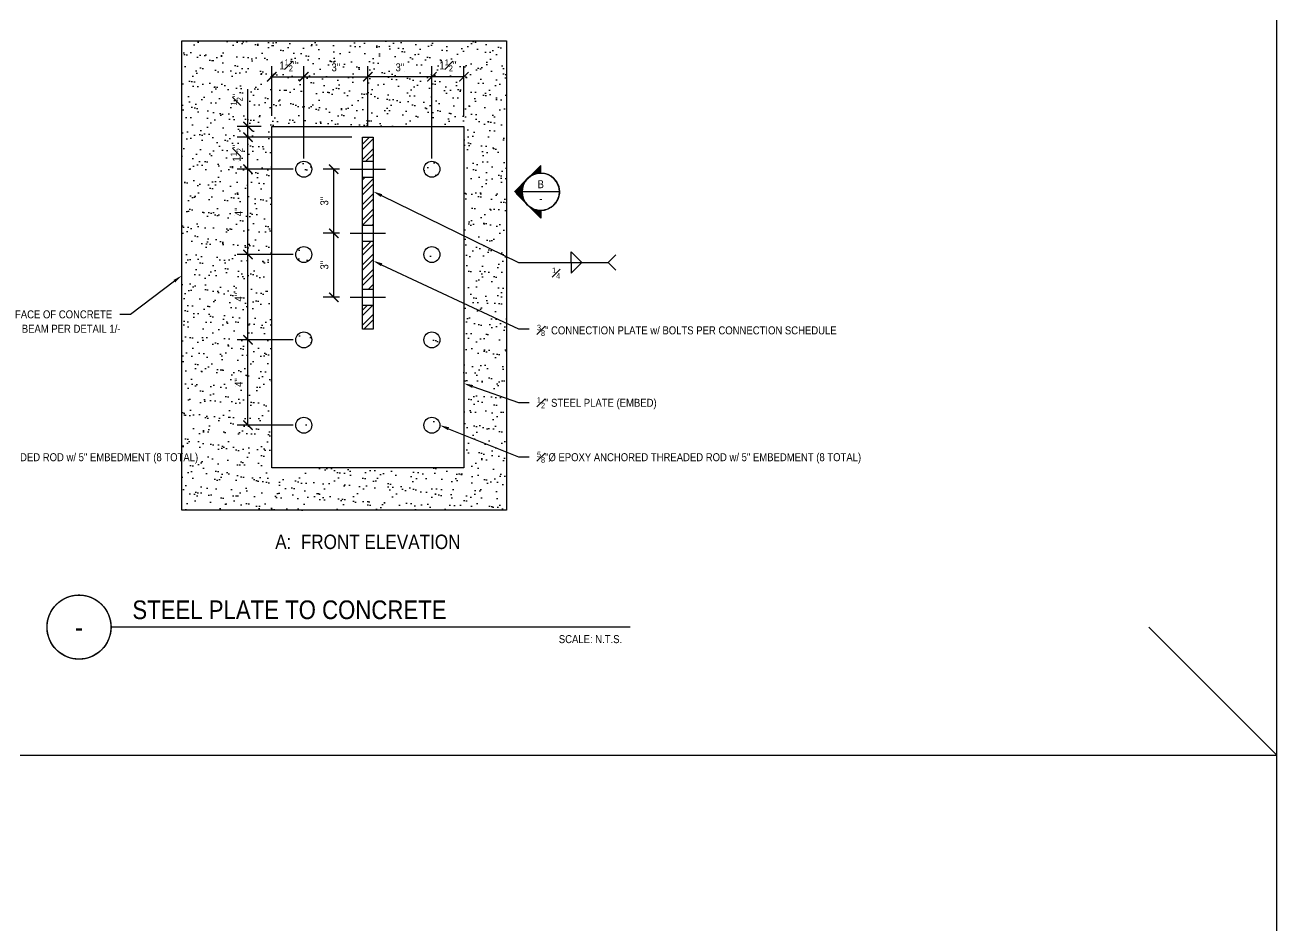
# Model space of a CAD drawing. Header units: inches. Extents: x -16404 to 14624, y -1591 to 16152.
# Drawn here: x -8321.4 to -8262.7, y 8220 to 8262.2 of the extents above; entities that cross this region are included whole.
import ezdxf
from ezdxf import colors
from ezdxf.entities.mleader import LeaderData, LeaderLine
from ezdxf.enums import TextEntityAlignment as Align
from ezdxf.math import Vec2, Vec3

# ---------------------------------------------------------------- set-up
doc = ezdxf.new("R2010")
doc.units = ezdxf.units.IN
doc.header["$LTSCALE"] = 24
doc.header["$MEASUREMENT"] = 0
for name, pattern in [('CENTER2', [1.125, 0.75, -0.125, 0.125, -0.125]), ('DASHED2', [0.375, 0.25, -0.125]), ('HIDDEN4', [0.09375, 0.0625, -0.03125])]:
    doc.linetypes.add(name, pattern=pattern)
doc.layers.get('0').update_dxf_attribs({"linetype": 'CONTINUOUS'})
doc.layers.get('DefPoints').update_dxf_attribs({"color": 251, "linetype": 'CONTINUOUS'})
for name, color, linetype in [('S-ANNO-DIMS', 2, 'CONTINUOUS'), ('S-ANNO-NOTE', 4, 'CONTINUOUS'), ('S-CONC', 4, 'CONTINUOUS'), ('S-DETL-SYMB', 4, 'CONTINUOUS'), ('S-GRID', 1, 'CENTER2'), ('S-STEEL', 4, 'CONTINUOUS')]:
    doc.layers.add(name, color=color, linetype=linetype)
doc.layers.add('S-ANNO-GRID-NONPLOT', color=251, linetype='CONTINUOUS', plot=False)
doc.layers.add('S-ANNO-NONPLOT', color=253, linetype='CONTINUOUS', plot=False)
doc.layers.add('S-HATCH1', color=1, linetype='CONTINUOUS', transparency=0.5)
doc.layers.add('S-HATCH2', color=2, linetype='CONTINUOUS', transparency=0.5)
doc.styles.add('Arial', font='arial.ttf', dxfattribs={"width": 0.85})
doc.dimstyles.new('DIM-4', dxfattribs={"dimscale": 4, "dimtxt": 0.09375, "dimasz": 0.109375, "dimexe": 0.125, "dimexo": 0.125, "dimgap": 0.0625, "dimtad": 1, "dimzin": 11, "dimdsep": 46, "dimlunit": 4, "dimtxsty": 'Arial', "dimblk": 'ARCHTICK', "dimcen": 0.125, "dimclrd": 2, "dimclre": 2, "dimclrt": 4, "dimadec": 0, "dimazin": 0, "dimtfac": 0.75, "dimtofl": 0, "dimtmove": 0, "dimatfit": 3, "dimfxl": 1, "dimfrac": 1, "dimtolj": 1, "dimtzin": 0, "dimarcsym": 0})

# ---------------------------------------------------------------- blocks, each defined once
blk = doc.blocks.new('_ARCHTICK')
at = {"color": 0, "linetype": 'ByBlock', "const_width": 0.15}
blk.add_lwpolyline([(-0.5, -0.5), (0.5, 0.5)], dxfattribs=at)
blk = doc.blocks.new('*D2060')
at = {"layer": 'DefPoints', "color": 0, "transparency": 16777216}
for p in [(-8308.299556570633, 8259.7908751901), (-8309.799556570633, 8257.461519298622), (-8308.299556570633, 8255.461519298622)]:
    blk.add_point(p, dxfattribs=at)
at = {"layer": 'S-ANNO-DIMS', "color": 2, "lineweight": -2, "transparency": 16777216}
for p, q in [((-8309.799556570633, 8257.961519298622), (-8309.799556570633, 8260.2908751901)), ((-8308.299556570633, 8255.961519298622), (-8308.299556570633, 8260.2908751901)), ((-8309.799556570633, 8259.7908751901), (-8308.299556570633, 8259.7908751901))]:
    blk.add_line(p, q, dxfattribs=at)
at = {"layer": 'S-ANNO-DIMS', "color": 2, "lineweight": -2, "transparency": 16777216, "xscale": 0.4375, "yscale": 0.4375, "zscale": 0.4375, "rotation": 180}
blk.add_blockref('_ARCHTICK', (-8309.799556570633, 8259.7908751901), dxfattribs=at)
at = {"layer": 'S-ANNO-DIMS', "color": 2, "lineweight": -2, "transparency": 16777216, "xscale": 0.4375, "yscale": 0.4375, "zscale": 0.4375}
blk.add_blockref('_ARCHTICK', (-8308.299556570633, 8259.7908751901), dxfattribs=at)
at = {"layer": 'S-ANNO-DIMS', "color": 4, "transparency": 16777216, "insert": (-8309.049556570633, 8260.323276281504), "char_height": 0.375, "attachment_point": 5, "style": 'Arial'}
blk.add_mtext('\\A1;1{\\H0.75x;\\S1#2;}"', dxfattribs=at)
blk = doc.blocks.new('*D1038')
at = {"layer": 'DefPoints', "color": 0, "transparency": 16777216}
for p in [(-8310.916472064586, 8256.961519298626), (-8305.549556570637, 8256.961519298626), (-8308.299556570637, 8255.461519298626)]:
    blk.add_point(p, dxfattribs=at)
at = {"layer": 'S-ANNO-DIMS', "color": 2, "lineweight": -2, "transparency": 16777216}
for p, q in [((-8310.916472064586, 8255.211519298626), (-8310.916472064586, 8257.211519298626)), ((-8306.049556570637, 8256.961519298626), (-8311.416472064586, 8256.961519298626)), ((-8308.799556570637, 8255.461519298626), (-8311.416472064586, 8255.461519298626))]:
    blk.add_line(p, q, dxfattribs=at)
at = {"layer": 'S-ANNO-DIMS', "color": 2, "lineweight": -2, "transparency": 16777216, "xscale": 0.375, "yscale": 0.375, "zscale": 0.375}
for p, rotation in [((-8310.916472064586, 8256.961519298626), 90), ((-8310.916472064586, 8255.461519298626), 270)]:
    blk.add_blockref('_ARCHTICK', p, dxfattribs=dict(at, rotation=rotation))
at = {"layer": 'S-ANNO-DIMS', "color": 4, "transparency": 16777216, "insert": (-8311.448873155987, 8256.211519298622), "char_height": 0.375, "attachment_point": 5, "rotation": 90, "style": 'Arial'}
blk.add_mtext('\\A1;1{\\H0.75x;\\S1#2;}"', dxfattribs=at)
blk = doc.blocks.new('*D2061')
at = {"layer": 'DefPoints', "color": 0, "transparency": 16777216}
for p in [(-8310.916472064695, 8255.461519298626), (-8308.299556570637, 8255.461519298626), (-8308.299556570637, 8251.461519298626)]:
    blk.add_point(p, dxfattribs=at)
at = {"layer": 'S-ANNO-DIMS', "color": 2, "lineweight": -2, "transparency": 16777216}
for p, q in [((-8308.799556570637, 8255.461519298626), (-8311.416472064695, 8255.461519298626)), ((-8310.916472064695, 8251.461519298626), (-8310.916472064695, 8255.461519298626)), ((-8308.799556570637, 8251.461519298626), (-8311.416472064695, 8251.461519298626))]:
    blk.add_line(p, q, dxfattribs=at)
at = {"layer": 'S-ANNO-DIMS', "color": 2, "lineweight": -2, "transparency": 16777216, "xscale": 0.4375, "yscale": 0.4375, "zscale": 0.4375}
for p, rotation in [((-8310.916472064695, 8255.461519298626), 90), ((-8310.916472064695, 8251.461519298626), 270)]:
    blk.add_blockref('_ARCHTICK', p, dxfattribs=dict(at, rotation=rotation))
at = {"layer": 'S-ANNO-DIMS', "color": 4, "transparency": 16777216, "insert": (-8311.353972064691, 8253.461519298626), "char_height": 0.375, "attachment_point": 5, "rotation": 90, "style": 'Arial'}
blk.add_mtext('\\A1;4"', dxfattribs=at)
blk = doc.blocks.new('*D2062')
at = {"layer": 'DefPoints', "color": 0, "transparency": 16777216}
for p in [(-8305.299556570633, 8259.7908751901), (-8305.299556570633, 8256.961519298622), (-8308.299556570633, 8255.461519298622)]:
    blk.add_point(p, dxfattribs=at)
at = {"layer": 'S-ANNO-DIMS', "color": 2, "lineweight": -2, "transparency": 16777216}
for p, q in [((-8308.299556570633, 8255.961519298622), (-8308.299556570633, 8260.2908751901)), ((-8305.299556570633, 8257.461519298622), (-8305.299556570633, 8260.2908751901)), ((-8308.299556570633, 8259.7908751901), (-8305.299556570633, 8259.7908751901))]:
    blk.add_line(p, q, dxfattribs=at)
at = {"layer": 'S-ANNO-DIMS', "color": 2, "lineweight": -2, "transparency": 16777216, "xscale": 0.4375, "yscale": 0.4375, "zscale": 0.4375, "rotation": 180}
blk.add_blockref('_ARCHTICK', (-8308.299556570633, 8259.7908751901), dxfattribs=at)
at = {"layer": 'S-ANNO-DIMS', "color": 2, "lineweight": -2, "transparency": 16777216, "xscale": 0.4375, "yscale": 0.4375, "zscale": 0.4375}
blk.add_blockref('_ARCHTICK', (-8305.299556570633, 8259.7908751901), dxfattribs=at)
at = {"layer": 'S-ANNO-DIMS', "color": 4, "transparency": 16777216, "insert": (-8306.799556570633, 8260.23246795954), "char_height": 0.375, "attachment_point": 5, "style": 'Arial'}
blk.add_mtext('\\A1;3"', dxfattribs=at)
blk = doc.blocks.new('*D2063')
at = {"layer": 'DefPoints', "color": 0, "transparency": 16777216}
for p in [(-8310.916472064586, 8257.461519298626), (-8309.799556570637, 8257.461519298626), (-8305.549556570637, 8256.961519298626)]:
    blk.add_point(p, dxfattribs=at)
at = {"layer": 'S-ANNO-DIMS', "color": 2, "lineweight": -2, "transparency": 16777216}
for p, q in [((-8310.916472064586, 8257.461519298626), (-8310.916472064586, 8259.217112369537)), ((-8310.299556570637, 8257.461519298626), (-8311.416472064586, 8257.461519298626)), ((-8310.916472064586, 8256.961519298626), (-8310.916472064586, 8257.461519298626)), ((-8306.049556570637, 8256.961519298626), (-8311.416472064586, 8256.961519298626))]:
    blk.add_line(p, q, dxfattribs=at)
at = {"layer": 'S-ANNO-DIMS', "color": 2, "lineweight": -2, "transparency": 16777216, "xscale": 0.4375, "yscale": 0.4375, "zscale": 0.4375}
for p, rotation in [((-8310.916472064586, 8257.461519298626), 90), ((-8310.916472064586, 8256.961519298626), 270)]:
    blk.add_blockref('_ARCHTICK', p, dxfattribs=dict(at, rotation=rotation))
at = {"layer": 'S-ANNO-DIMS', "color": 4, "transparency": 16777216, "insert": (-8311.448873155987, 8258.72044787005), "char_height": 0.375, "attachment_point": 5, "rotation": 90, "style": 'Arial'}
blk.add_mtext('\\A1;{\\H0.75x;\\S1#2;}"', dxfattribs=at)
blk = doc.blocks.new('*D2066')
at = {"layer": 'DefPoints', "color": 0, "transparency": 16777216}
for p in [(-8302.299556570633, 8259.7908751901), (-8300.799556570633, 8257.461519298622), (-8302.299556570633, 8255.461519298622)]:
    blk.add_point(p, dxfattribs=at)
at = {"layer": 'S-ANNO-DIMS', "color": 2, "lineweight": -2, "transparency": 16777216}
for p, q in [((-8302.299556570633, 8255.961519298622), (-8302.299556570633, 8260.2908751901)), ((-8300.799556570633, 8257.961519298622), (-8300.799556570633, 8260.2908751901)), ((-8300.799556570633, 8259.7908751901), (-8302.299556570633, 8259.7908751901))]:
    blk.add_line(p, q, dxfattribs=at)
at = {"layer": 'S-ANNO-DIMS', "color": 2, "lineweight": -2, "transparency": 16777216, "xscale": 0.4375, "yscale": 0.4375, "zscale": 0.4375, "rotation": 180}
blk.add_blockref('_ARCHTICK', (-8302.299556570633, 8259.7908751901), dxfattribs=at)
at = {"layer": 'S-ANNO-DIMS', "color": 2, "lineweight": -2, "transparency": 16777216, "xscale": 0.4375, "yscale": 0.4375, "zscale": 0.4375}
blk.add_blockref('_ARCHTICK', (-8300.799556570633, 8259.7908751901), dxfattribs=at)
at = {"layer": 'S-ANNO-DIMS', "color": 4, "transparency": 16777216, "insert": (-8301.549556570633, 8260.323276281504), "char_height": 0.375, "attachment_point": 5, "style": 'Arial'}
blk.add_mtext('\\A1;1{\\H0.75x;\\S1#2;}"', dxfattribs=at)
blk = doc.blocks.new('*D2067')
at = {"layer": 'DefPoints', "color": 0, "transparency": 16777216}
for p in [(-8305.299556570633, 8259.7908751901), (-8305.299556570633, 8256.961519298622), (-8302.299556570633, 8255.461519298622)]:
    blk.add_point(p, dxfattribs=at)
at = {"layer": 'S-ANNO-DIMS', "color": 2, "lineweight": -2, "transparency": 16777216}
for p, q in [((-8305.299556570633, 8257.461519298622), (-8305.299556570633, 8260.2908751901)), ((-8302.299556570633, 8255.961519298622), (-8302.299556570633, 8260.2908751901)), ((-8302.299556570633, 8259.7908751901), (-8305.299556570633, 8259.7908751901))]:
    blk.add_line(p, q, dxfattribs=at)
at = {"layer": 'S-ANNO-DIMS', "color": 2, "lineweight": -2, "transparency": 16777216, "xscale": 0.4375, "yscale": 0.4375, "zscale": 0.4375, "rotation": 180}
blk.add_blockref('_ARCHTICK', (-8305.299556570633, 8259.7908751901), dxfattribs=at)
at = {"layer": 'S-ANNO-DIMS', "color": 2, "lineweight": -2, "transparency": 16777216, "xscale": 0.4375, "yscale": 0.4375, "zscale": 0.4375}
blk.add_blockref('_ARCHTICK', (-8302.299556570633, 8259.7908751901), dxfattribs=at)
at = {"layer": 'S-ANNO-DIMS', "color": 4, "transparency": 16777216, "insert": (-8303.799556570633, 8260.23246795954), "char_height": 0.375, "attachment_point": 5, "style": 'Arial'}
blk.add_mtext('\\A1;3"', dxfattribs=at)
blk = doc.blocks.new('*D2070')
at = {"layer": 'DefPoints', "color": 0, "transparency": 16777216}
for p in [(-8306.89417951509, 8255.461519298626), (-8306.123143648358, 8255.461519298626), (-8306.123143648358, 8252.461519298626)]:
    blk.add_point(p, dxfattribs=at)
at = {"layer": 'S-ANNO-DIMS', "color": 2, "lineweight": -2, "transparency": 16777216}
for p, q in [((-8306.623143648358, 8255.461519298626), (-8307.39417951509, 8255.461519298626)), ((-8306.89417951509, 8252.461519298626), (-8306.89417951509, 8255.461519298626)), ((-8306.623143648358, 8252.461519298626), (-8307.39417951509, 8252.461519298626))]:
    blk.add_line(p, q, dxfattribs=at)
at = {"layer": 'S-ANNO-DIMS', "color": 2, "lineweight": -2, "transparency": 16777216, "xscale": 0.4375, "yscale": 0.4375, "zscale": 0.4375}
for p, rotation in [((-8306.89417951509, 8255.461519298626), 90), ((-8306.89417951509, 8252.461519298626), 270)]:
    blk.add_blockref('_ARCHTICK', p, dxfattribs=dict(at, rotation=rotation))
at = {"layer": 'S-ANNO-DIMS', "color": 4, "transparency": 16777216, "insert": (-8307.335772284527, 8253.961519298622), "char_height": 0.375, "attachment_point": 5, "rotation": 90, "style": 'Arial'}
blk.add_mtext('\\A1;3"', dxfattribs=at)
blk = doc.blocks.new('*D2071')
at = {"layer": 'DefPoints', "color": 0, "transparency": 16777216}
for p in [(-8306.89417951509, 8252.461519298626), (-8306.123143648358, 8252.461519298626), (-8306.123143648358, 8249.461519298626)]:
    blk.add_point(p, dxfattribs=at)
at = {"layer": 'S-ANNO-DIMS', "color": 2, "lineweight": -2, "transparency": 16777216}
for p, q in [((-8306.623143648358, 8252.461519298626), (-8307.39417951509, 8252.461519298626)), ((-8306.89417951509, 8249.461519298626), (-8306.89417951509, 8252.461519298626)), ((-8306.623143648358, 8249.461519298626), (-8307.39417951509, 8249.461519298626))]:
    blk.add_line(p, q, dxfattribs=at)
at = {"layer": 'S-ANNO-DIMS', "color": 2, "lineweight": -2, "transparency": 16777216, "xscale": 0.4375, "yscale": 0.4375, "zscale": 0.4375}
for p, rotation in [((-8306.89417951509, 8252.461519298626), 90), ((-8306.89417951509, 8249.461519298626), 270)]:
    blk.add_blockref('_ARCHTICK', p, dxfattribs=dict(at, rotation=rotation))
at = {"layer": 'S-ANNO-DIMS', "color": 4, "transparency": 16777216, "insert": (-8307.335772284527, 8250.961519298622), "char_height": 0.375, "attachment_point": 5, "rotation": 90, "style": 'Arial'}
blk.add_mtext('\\A1;3"', dxfattribs=at)
blk = doc.blocks.new('*D2072')
at = {"layer": 'DefPoints', "color": 0, "transparency": 16777216}
for p in [(-8310.916472064695, 8251.461519298626), (-8308.299556570637, 8251.461519298626), (-8308.299556570637, 8247.461519298626)]:
    blk.add_point(p, dxfattribs=at)
at = {"layer": 'S-ANNO-DIMS', "color": 2, "lineweight": -2, "transparency": 16777216}
for p, q in [((-8308.799556570637, 8251.461519298626), (-8311.416472064695, 8251.461519298626)), ((-8310.916472064695, 8247.461519298626), (-8310.916472064695, 8251.461519298626)), ((-8308.799556570637, 8247.461519298626), (-8311.416472064695, 8247.461519298626))]:
    blk.add_line(p, q, dxfattribs=at)
at = {"layer": 'S-ANNO-DIMS', "color": 2, "lineweight": -2, "transparency": 16777216, "xscale": 0.4375, "yscale": 0.4375, "zscale": 0.4375}
for p, rotation in [((-8310.916472064695, 8251.461519298626), 90), ((-8310.916472064695, 8247.461519298626), 270)]:
    blk.add_blockref('_ARCHTICK', p, dxfattribs=dict(at, rotation=rotation))
at = {"layer": 'S-ANNO-DIMS', "color": 4, "transparency": 16777216, "insert": (-8311.353972064691, 8249.461519298626), "char_height": 0.375, "attachment_point": 5, "rotation": 90, "style": 'Arial'}
blk.add_mtext('\\A1;4"', dxfattribs=at)
blk = doc.blocks.new('*D2073')
at = {"layer": 'DefPoints', "color": 0, "transparency": 16777216}
for p in [(-8310.916472064695, 8247.461519298626), (-8308.299556570637, 8247.461519298626), (-8308.299556570637, 8243.461519298626)]:
    blk.add_point(p, dxfattribs=at)
at = {"layer": 'S-ANNO-DIMS', "color": 2, "lineweight": -2, "transparency": 16777216}
for p, q in [((-8308.799556570637, 8247.461519298626), (-8311.416472064695, 8247.461519298626)), ((-8310.916472064695, 8243.461519298626), (-8310.916472064695, 8247.461519298626)), ((-8308.799556570637, 8243.461519298626), (-8311.416472064695, 8243.461519298626))]:
    blk.add_line(p, q, dxfattribs=at)
at = {"layer": 'S-ANNO-DIMS', "color": 2, "lineweight": -2, "transparency": 16777216, "xscale": 0.4375, "yscale": 0.4375, "zscale": 0.4375}
for p, rotation in [((-8310.916472064695, 8247.461519298626), 90), ((-8310.916472064695, 8243.461519298626), 270)]:
    blk.add_blockref('_ARCHTICK', p, dxfattribs=dict(at, rotation=rotation))
at = {"layer": 'S-ANNO-DIMS', "color": 4, "transparency": 16777216, "insert": (-8311.353972064691, 8245.461519298626), "char_height": 0.375, "attachment_point": 5, "rotation": 90, "style": 'Arial'}
blk.add_mtext('\\A1;4"', dxfattribs=at)
blk = doc.blocks.new('BUB4')
h = blk.add_hatch(color=256)
h.dxf.hatch_style = 1
edge = h.paths.add_edge_path()
edge.add_arc((0, 1.4210854715202e-13), 0.2187499999998666, 47.27417975091043, 90.00000000000428)
edge.add_line((0, 0.21875), (0, 0.3091155589472692))
edge.add_line((0, 0.3091155589472692), (0.1484198601051503, 0.1606956988421189))
h = blk.add_hatch(color=256)
h.dxf.hatch_style = 1
edge = h.paths.add_edge_path()
edge.add_line((0.2892142974601484, -0.01990126148729132), (0.3092299065190976, 0.0001143475717147631))
edge.add_line((0.3092299065191355, 0.0001143475717242382), (0.1546796083846023, 0.1546796083845739))
edge.add_arc((-3.410605131648481e-13, -7.105427357601002e-14), 0.2187500000003317, -5.219826905874299, 44.99999999994378, ccw=False)
edge.add_line((0.2178428385125244, -0.01990126148729132), (0.2892142974601484, -0.01990126148729132))
h = blk.add_hatch(color=256)
h.dxf.hatch_style = 1
edge = h.paths.add_edge_path()
edge.add_arc((0, -1.27897692436818e-13), 0.2187499999998666, 269.99999999999574, 312.72582024908957, ccw=False)
edge.add_line((0, -0.21875), (0, -0.3091155589472692))
edge.add_line((0, -0.3091155589472692), (0.1484198601051503, -0.1606956988421189))
blk.add_line((-0.21875, 0), (0.21875, 0))
at = {"color": 0}
blk.add_line((0.1756914941644254, -0.1315425304262874), (0.1756914941644254, -0.1315425304262874), dxfattribs=at)
for points in [[(0.1484198601051503, 0.1606956988421189, 0.1886167559036735), (0, 0.21875), (0, 0.3091155589472692)], [(0.1484198601051503, -0.1606956988421189, -0.1886167559036735), (0, -0.21875), (0, -0.3091155589472692)]]:
    blk.add_lwpolyline(points, format="xyb", close=True)
for points in [[(0.2178428385126381, -0.01990126148729132, 0.2229586668697783), (0.1545277670024916, 0.1548313008574951), (0.3092373134036279, 0.0001217544563445472)], [(0.1726537848120415, -0.1364617741352987), (0.1606956988421189, -0.1484198601051503, 0.01802162098181428), (0.1709670924471993, -0.1364617741352987)]]:
    blk.add_lwpolyline(points, format="xyb")
for start, end in [(354.7801730941018, 179.292390468202), (180.2580895105578, 185.2198269058981), (218.5960160123693, 321.4039839876307)]:
    blk.add_arc((0, 0), 0.21875, start, end)
at = {"style": 'Arial', "width": 0.85}
for tag, p in [('NO.', (3.432048742979532e-05, 0.04209027904516915)), ('SHEET', (3.432048742979532e-05, -0.126209720955103))]:
    blk.add_attdef(tag, text='', height=0.09375, dxfattribs=at).set_placement(p, align=Align.CENTER)
blk = doc.blocks.new('BUB4C')
h = blk.add_hatch(color=256)
h.dxf.hatch_style = 1
h.paths.add_polyline_path([(0.2892142974599837, -0.01990126148728549), (0.2178428385125724, -0.01990126148728549, -0.1651275320274111), (0.1606956988425526, -0.1484198601047166)])
blk.add_lwpolyline([(0.2892142974599837, -0.01990126148728549), (0.1606956988425526, -0.1484198601047166, 0.402920362520587)], format="xyb")
blk.add_circle((0, 0), 0.21875)
for start, end in [(185.2198269059004, 218.5960160123685), (321.4039839876278, 354.7801730940996)]:
    blk.add_arc((0, 0), 0.21875, start, end)
blk = doc.blocks.new('*U288')
at = {"const_width": 0.0625}
for points in [[(-1.5, 5.65190197465126e-16, -1), (1.5, 4.930380657631324e-32, 3.732050807568883)], [(-1.5, 1.695978820232858e-16, 1), (1.5, 0, -3.732050807568883)]]:
    blk.add_lwpolyline(points, format="xyb", dxfattribs=at)
blk.add_lwpolyline([(1.5, 0), (25.82958021312469, 0)], dxfattribs=at)
blk.add_circle((0, 0), 1.5)
at = {"style": 'Arial', "width": 0.85}
for tag, p in [('DWG_TITLE_1', (2.5, 2.0625)), ('DWG_TITLE_2', (2.5, 0.8125))]:
    blk.add_attdef(tag, text='', height=0.875, dxfattribs=at).set_placement(p, align=Align.MIDDLE_LEFT)
blk.add_attdef('#', text='', height=1, dxfattribs=at).set_placement((0, 0), align=Align.MIDDLE_CENTER)
blk.add_attdef('SCALE', text='', height=0.375, dxfattribs=at).set_placement((25.45458021312469, -0.375), align=Align.TOP_RIGHT)
blk = doc.blocks.new('Se_24x36_DETAILS_GRID')
for p, q in [((31.06969962508379, 7.66666666666672), (31.06969962508379, 15.33333333333339)), ((23.30227471881284, 7.666666666666725), (31.06969962508379, 7.666666666666721)), ((31.06969962508379, 4.707345624410664e-14), (31.06969962508379, 7.66666666666672))]:
    blk.add_line(p, q)
at = {"linetype": 'DASHED2', "ltscale": 0.5}
blk.add_line((31.06969962508379, 7.66666666666672), (30.56969962506174, 8.166666666688881), dxfattribs=at)

msp = doc.modelspace()

# ---------------------------------------------------------------- hatches: boundary and pattern name
at = {"layer": 'S-HATCH1'}
h = msp.add_hatch(dxfattribs=at)
h.set_pattern_fill('STEEL', color=256, scale=4, style=0)
h.set_pattern_definition([(45, (-11190.38387111345, 5802.880735698895), (-0.3535533905932737, 0.3535533905932738), []), (45, (-11190.38387111345, 5803.130735698895), (-0.3535533905932737, 0.3535533905932738), [])])
h.paths.add_polyline_path([(-8305.049556570633, 8256.961519298622), (-8305.549556570633, 8256.961519298622), (-8305.549556570633, 8255.836519298622), (-8305.049556570633, 8255.836519298622)])
h.paths.add_polyline_path([(-8305.049556570633, 8255.086519298622), (-8305.549556570633, 8255.086519298622), (-8305.549556570633, 8252.836519298622), (-8305.049556570633, 8252.836519298622)])
h.paths.add_polyline_path([(-8305.049556570633, 8252.086519298622), (-8305.549556570633, 8252.086519298622), (-8305.549556570633, 8249.836519298622), (-8305.049556570633, 8249.836519298622)])
h.paths.add_polyline_path([(-8305.049556570633, 8249.086519298622), (-8305.549556570633, 8249.086519298622), (-8305.549556570633, 8247.961519298622), (-8305.049556570633, 8247.961519298622)])
at = {"layer": 'S-HATCH2'}
h = msp.add_hatch(dxfattribs=at)
h.set_pattern_fill('AR-SAND', color=256, scale=0.4375, angle=30, style=0)
h.set_pattern_definition([(67.5, (-11134.91943612504, 6641.286297376662), (-0.4453600081433958, 0.7162669734177435), [0, -0.665, 0, -0.74375, 0, -0.7109375]), (37.49999999999999, (-11134.91943612504, 6641.286297376662), (0.05319936701314687, 1.456410610511987), [0, -0.35875, 0, -0.599375, 0, -0.2296875]), (357.5000000000001, (-11135.38546604546, 6641.017234876663), (1.178667190967385, 0.6833626690625592), [0, -0.21875, 0, -0.7875, 0, -1.028125]), (347.5, (-11135.38546604546, 6641.017234876663), (0.9469880980370735, 0.9901292790375285), [0, -0.109375, 0, -0.51625, 0, -0.5906250000000001])])
h.paths.add_polyline_path([(-8314.017464021152, 8261.476427278636), (-8314.017464021152, 8239.476427278636), (-8298.799556570633, 8239.476427278636), (-8298.799556570633, 8261.476427278636)])
h.paths.add_polyline_path([(-8300.799556570633, 8257.461519298622), (-8300.799556570633, 8241.461519298622), (-8309.799556570633, 8241.461519298622), (-8309.799556570633, 8257.461519298622)], flags=16)
h.paths.add_polyline_path([(-8307.924556570633, 8255.461519298622, -1), (-8308.674556570633, 8255.461519298622, -1)], flags=0)
h.paths.add_polyline_path([(-8301.924556570633, 8255.461519298622, -1), (-8302.674556570633, 8255.461519298622, -1)], flags=0)
h.paths.add_polyline_path([(-8307.924556570633, 8251.461519298622, -1), (-8308.674556570633, 8251.461519298622, -1)], flags=0)
h.paths.add_polyline_path([(-8301.924556570633, 8251.461519298622, -1), (-8302.674556570633, 8251.461519298622, -1)], flags=0)
h.paths.add_polyline_path([(-8307.924556570633, 8247.461519298622, -1), (-8308.674556570633, 8247.461519298622, -1)], flags=0)
h.paths.add_polyline_path([(-8301.924556570633, 8247.461519298622, -1), (-8302.674556570633, 8247.461519298622, -1)], flags=0)
h.paths.add_polyline_path([(-8307.924556570633, 8243.461519298622, -1), (-8308.674556570633, 8243.461519298622, -1)], flags=0)
h.paths.add_polyline_path([(-8301.924556570633, 8243.461519298622, -1), (-8302.674556570633, 8243.461519298622, -1)], flags=0)

# ---------------------------------------------------------------- linework, layer by layer
at = {"layer": 'S-ANNO-NONPLOT'}
msp.add_lwpolyline([(-8298.799556570633, 8239.476427278636), (-8314.017464021152, 8239.476427278636), (-8314.017464021152, 8261.476427278636), (-8298.799556570633, 8261.476427278636)], close=True, dxfattribs=at)
at = {"layer": 'S-ANNO-NOTE'}
for points in [[(-8295.773151562451, 8251.08907384462), (-8295.773151562451, 8251.58907384462), (-8295.273151562451, 8251.08907384462)], [(-8293.682213692493, 8250.735520454024), (-8294.035767083082, 8251.08907384462), (-8293.682213692493, 8251.442627235212)], [(-8295.773151562451, 8251.08907384462), (-8295.773151562451, 8250.58907384462), (-8295.273151562451, 8251.08907384462)]]:
    msp.add_lwpolyline(points, dxfattribs=at)
at = {"layer": 'S-CONC'}
msp.add_lwpolyline([(-8314.017464021152, 8239.476427278636), (-8314.017464021152, 8261.476427278636), (-8298.799556570633, 8261.476427278636)], dxfattribs=at)
at = {"layer": 'S-GRID'}
for p, q in [((-8306.123143648354, 8255.461519298622), (-8304.475969492913, 8255.461519298622)), ((-8306.123143648354, 8252.461519298622), (-8304.475969492913, 8252.461519298622)), ((-8306.123143648354, 8249.461519298622), (-8304.475969492913, 8249.461519298622))]:
    msp.add_line(p, q, dxfattribs=at)
at = {"layer": 'S-STEEL', "color": 2, "linetype": 'HIDDEN4'}
for p, q in [((-8305.549556570633, 8255.836519298622), (-8305.049556570633, 8255.836519298622)), ((-8305.549556570633, 8255.086519298622), (-8305.049556570633, 8255.086519298622)), ((-8305.549556570633, 8252.836519298622), (-8305.049556570633, 8252.836519298622)), ((-8305.549556570633, 8252.086519298622), (-8305.049556570633, 8252.086519298622)), ((-8305.549556570633, 8249.836519298622), (-8305.049556570633, 8249.836519298622)), ((-8305.549556570633, 8249.086519298622), (-8305.049556570633, 8249.086519298622))]:
    msp.add_line(p, q, dxfattribs=at)
at = {"layer": 'S-STEEL'}
for points in [[(-8300.799556570633, 8241.461519298622), (-8309.799556570633, 8241.461519298622), (-8309.799556570633, 8257.461519298622), (-8300.799556570633, 8257.461519298622)], [(-8305.549556570633, 8256.961519298622), (-8305.049556570633, 8256.961519298622), (-8305.049556570633, 8247.961519298622), (-8305.549556570633, 8247.961519298622)]]:
    msp.add_lwpolyline(points, close=True, dxfattribs=at)
for centre in [(-8308.299556570633, 8255.461519298622), (-8302.299556570633, 8255.461519298622), (-8308.299556570633, 8251.461519298622), (-8302.299556570633, 8251.461519298622), (-8308.299556570633, 8247.461519298622), (-8302.299556570633, 8247.461519298622), (-8308.299556570633, 8243.461519298622), (-8302.299556570633, 8243.461519298622)]:
    msp.add_circle(centre, 0.375, dxfattribs=at)

# ---------------------------------------------------------------- block references
at = {"layer": 'S-ANNO-GRID-NONPLOT', "xscale": 12, "yscale": 12, "zscale": 12}
msp.add_blockref('Se_24x36_DETAILS_GRID', (-8635.531402634188, 8135.999999999996), dxfattribs=at)
at = {"layer": 'S-ANNO-NOTE'}
msp.add_blockref('*U288', (-8318.834406383085, 8234.000000000264), dxfattribs=at).add_auto_attribs({'#': '-', 'DWG_TITLE_2': 'STEEL PLATE TO CONCRETE', 'SCALE': 'SCALE: N.T.S.'})
at = {"layer": 'S-DETL-SYMB'}
ref = msp.add_blockref('BUB4', (-8297.196333383628, 8254.40246484243), dxfattribs=dict(at, xscale=-4, yscale=4, zscale=4))
ref.add_attrib('NO.', 'B', dxfattribs={"layer": '0', "height": 0.375, "style": 'Arial', "width": 0.85}).set_placement((-8297.196470665578, 8254.570825958612), align=Align.CENTER)
ref.add_attrib('SHEET', '-', dxfattribs={"layer": '0', "height": 0.375, "style": 'Arial', "width": 0.85}).set_placement((-8297.196470665578, 8253.89762595861), align=Align.CENTER)
at = {"layer": 'S-DETL-SYMB', "xscale": -4, "yscale": 4, "zscale": 4}
msp.add_blockref('BUB4C', (-8297.196333383628, 8254.40246484243), dxfattribs=at)

# ---------------------------------------------------------------- texts
at = {"layer": 'S-ANNO-NOTE', "insert": (-8296.666735806637, 8250.852574919189), "char_height": 0.375, "width": 0.696776228132876, "attachment_point": 1, "style": 'Arial'}
msp.add_mtext('\\A1;{\\H0.7x;\\S1#4;}', dxfattribs=at)
at = {"layer": 'S-ANNO-NOTE', "color": 6, "insert": (-8305.299556570633, 8237.65044192401), "char_height": 0.6749999999999999, "width": 10.36002175505969, "attachment_point": 8, "style": 'Arial'}
msp.add_mtext('A:  FRONT ELEVATION', dxfattribs=at)

# ---------------------------------------------------------------- dimensions: what is measured, and where the dimension line sits
at = {"layer": 'S-ANNO-DIMS'}
for base, p1, p2, picture, middle in [((-8308.299556570633, 8259.7908751901), (-8309.799556570633, 8257.461519298622), (-8308.299556570633, 8255.461519298622), '*D2060', (-8309.049556570633, 8260.323276281504)), ((-8305.299556570633, 8259.7908751901), (-8308.299556570633, 8255.461519298622), (-8305.299556570633, 8256.961519298622), '*D2062', (-8306.799556570633, 8260.23246795954))]:
    dim = msp.add_linear_dim(base=base, p1=p1, p2=p2, dimstyle='DIM-4', dxfattribs=at)
    dim.commit()
    dim.dimension.update_dxf_attribs({"geometry": picture, "text_midpoint": middle})
for base, p1, p2, angle, picture, middle in [((-8302.299556570633, 8259.7908751901), (-8300.799556570633, 8257.461519298622), (-8302.299556570633, 8255.461519298622), 180, '*D2066', (-8301.549556570633, 8260.323276281504)), ((-8305.299556570633, 8259.7908751901), (-8302.299556570633, 8255.461519298622), (-8305.299556570633, 8256.961519298622), 180, '*D2067', (-8303.799556570633, 8260.23246795954)), ((-8310.916472064695, 8255.461519298626), (-8308.299556570633, 8251.461519298622), (-8308.299556570633, 8255.461519298622), 90, '*D2061', (-8311.353972064691, 8253.461519298626)), ((-8310.916472064695, 8251.461519298626), (-8308.299556570633, 8247.461519298622), (-8308.299556570633, 8251.461519298622), 90, '*D2072', (-8311.353972064691, 8249.461519298626)), ((-8310.916472064695, 8247.461519298626), (-8308.299556570633, 8243.461519298622), (-8308.299556570633, 8247.461519298622), 90, '*D2073', (-8311.353972064691, 8245.461519298626))]:
    dim = msp.add_linear_dim(base=base, p1=p1, p2=p2, angle=angle, dimstyle='DIM-4', dxfattribs=at)
    dim.commit()
    dim.dimension.update_dxf_attribs({"geometry": picture, "text_midpoint": middle})
for base, p1, p2, picture, middle in [((-8310.916472064586, 8257.461519298626), (-8305.549556570633, 8256.961519298622), (-8309.799556570633, 8257.461519298622), '*D2063', (-8310.916472064582, 8258.72044787005)), ((-8306.89417951509, 8255.461519298626), (-8306.123143648354, 8252.461519298622), (-8306.123143648354, 8255.461519298622), '*D2070', (-8306.894179515086, 8253.961519298622)), ((-8306.89417951509, 8252.461519298626), (-8306.123143648354, 8249.461519298622), (-8306.123143648354, 8252.461519298622), '*D2071', (-8306.894179515086, 8250.961519298622))]:
    dim = msp.add_linear_dim(base=base, p1=p1, p2=p2, angle=90, dimstyle='DIM-4', dxfattribs=at)
    dim.commit()
    dim.dimension.update_dxf_attribs({"geometry": picture, "text_midpoint": middle, "dimtype": 160})
dim = msp.add_linear_dim(base=(-8310.916472064586, 8256.961519298626), p1=(-8308.299556570633, 8255.461519298622), p2=(-8305.549556570633, 8256.961519298622), angle=90, dimstyle='DIM-4', override={"dimasz": 0.09375, "dimdec": 2, "dimdle": 0.0625}, dxfattribs=at)
dim.commit()
dim.dimension.update_dxf_attribs({"geometry": '*D1038', "text_midpoint": (-8310.916472064582, 8256.211519298622), "dimtype": 160})

# ---------------------------------------------------------------- leaders
at = {"layer": 'S-ANNO-NOTE'}
ml = msp.add_multileader_mtext('Standard', dxfattribs=at)
ml.set_content('', color=4, style='Arial')
ml.set_leader_properties(color=2)
ml.build(insert=Vec2(0, 0))
ml.multileader.update_dxf_attribs({"dogleg_length": 1.214514073944883, "arrow_head_size": 0.4375, "scale": 4})
ctx = ml.context
ctx.base_point, ctx.scale, ctx.char_height, ctx.arrow_head_size, ctx.landing_gap_size, ctx.plane_origin = Vec3(-8294.035767083082, 8251.08907384462), 4, 0.375, 0.4375, 0.36, Vec3(-8306.132285416596, 8244.05847471484)
notes = []
notes.append((ctx, [(0, (1, 1, 0), (-8298.233277562726, 8251.08907384462), (1, 0), 4.1975104796439, [(0, [(-8305.049556570633, 8254.416375143386)], 0, [])])]))
ctx.mtext.insert, ctx.mtext.flow_direction = Vec3(-8293.675767083081, 8251.27657384462), 5
ml = msp.add_multileader_mtext('Standard', dxfattribs=at)
ml.set_content('\\A1;{\\H1x;\\C4;CONNECTION PLATE TO STEEL BEAM PER DETAIL 1/-}', color=4, style='Arial')
ml.set_leader_properties(color=2)
ml.build(insert=Vec2(0, 0))
ml.multileader.update_dxf_attribs({"dogleg_length": 0.36, "arrow_head_size": 0.4375, "scale": 4})
ctx = ml.context
ctx.base_point, ctx.scale, ctx.char_height, ctx.arrow_head_size, ctx.landing_gap_size, ctx.plane_origin = Vec3(-8328.80297718781, 8247.979897990945), 4, 0.375, 0.4375, 0.36, Vec3(-8373.87817155512, 8546.314719837006)
notes.append((ctx, [(0, (1, 1, 0), (-8329.30297718781, 8247.979897990945), (1, 0), 0.5000000000000027, [(0, [(-8336.119256195718, 8251.16796370053)], 0, [])])]))
ctx.mtext.insert, ctx.mtext.width, ctx.mtext.flow_direction = Vec3(-8328.44297718781, 8248.17059546707), 8.11068634010735, 5
ml = msp.add_multileader_mtext('Standard', dxfattribs=at)
ml.set_content('\\A1;{\\H0.7x;\\C4;\\S3#8;\\H1.4286x;"\\H0.99998x; CONNECTION PLATE w/ BOLTS PER CONNECTION SCHEDULE}', color=4, style='Arial')
ml.set_leader_properties(color=2)
ml.build(insert=Vec2(0, 0))
ml.multileader.update_dxf_attribs({"dogleg_length": 0.36, "arrow_head_size": 0.4375, "scale": 4})
ctx = ml.context
ctx.base_point, ctx.scale, ctx.char_height, ctx.arrow_head_size, ctx.landing_gap_size, ctx.plane_origin = Vec3(-8297.733277562726, 8247.979897990945), 4, 0.375, 0.4375, 0.36, Vec3(-8342.808471930035, 8546.314719837006)
notes.append((ctx, [(0, (1, 1, 0), (-8298.233277562726, 8247.979897990945), (1, 0), 0.5000000000000027, [(0, [(-8305.049556570633, 8251.16796370053)], 0, [])])]))
ctx.mtext.insert, ctx.mtext.width, ctx.mtext.flow_direction = Vec3(-8297.373277562725, 8248.170595467067), 8.11068634010735, 5
ml = msp.add_multileader_mtext('Standard', dxfattribs=at)
ml.set_content('\\A1;{\\C4;FACE OF CONCRETE}', color=4, style='Arial')
ml.set_leader_properties(color=2)
ml.build(insert=Vec2(0, 0))
ml.multileader.update_dxf_attribs({"dogleg_length": 0.36, "arrow_head_size": 0.4375, "scale": 4})
ctx = ml.context
ctx.base_point, ctx.scale, ctx.char_height, ctx.arrow_head_size, ctx.landing_gap_size, ctx.plane_origin = Vec3(-8320.095794695439, 8248.654677155226), 4, 0.375, 0.4375, 0.36, Vec3(-8273.021151909361, 8546.989499001287)
ctx.text_align_type = 2
notes.append((ctx, [(0, (1, 1, 0), (-8316.423202608126, 8248.654677155226), (-1, 0), 0.5000000000000027, [(0, [(-8314.017464021152, 8250.476427278636)], 0, [])])]))
ctx.mtext.insert, ctx.mtext.width, ctx.mtext.alignment, ctx.mtext.flow_direction = Vec3(-8317.283202608127, 8248.845374631352), 3.356468830594622, 3, 5
ml = msp.add_multileader_mtext('Standard', dxfattribs=at)
ml.set_content('\\A1;{\\H0.7x;\\C4;\\S1#2;\\H1.4286x;" STEEL PLATE}', color=4, style='Arial')
ml.set_leader_properties(color=2)
ml.build(insert=Vec2(0, 0))
ml.multileader.update_dxf_attribs({"dogleg_length": 0.36, "arrow_head_size": 0.4375, "scale": 4})
ctx = ml.context
ctx.base_point, ctx.scale, ctx.char_height, ctx.arrow_head_size, ctx.landing_gap_size, ctx.plane_origin = Vec3(-8328.80297718781, 8244.532473293084), 4, 0.375, 0.4375, 0.36, Vec3(-8373.87817155512, 8542.867295139145)
notes.append((ctx, [(0, (1, 1, 0), (-8329.30297718781, 8244.532473293084), (1, 0), 0.5000000000000027, [(0, [(-8331.869256195718, 8245.421510659899)], 0, [])])]))
ctx.mtext.insert, ctx.mtext.width, ctx.mtext.flow_direction = Vec3(-8328.44297718781, 8244.723170833158), 8.11068634010735, 5
ml = msp.add_multileader_mtext('Standard', dxfattribs=at)
ml.set_content('\\A1;{\\H0.7x;\\C4;\\S1#2;\\H1.4286x;" STEEL PLATE (EMBED)}', color=4, style='Arial')
ml.set_leader_properties(color=2)
ml.build(insert=Vec2(0, 0))
ml.multileader.update_dxf_attribs({"dogleg_length": 0.36, "arrow_head_size": 0.4375, "scale": 4})
ctx = ml.context
ctx.base_point, ctx.scale, ctx.char_height, ctx.arrow_head_size, ctx.landing_gap_size, ctx.plane_origin = Vec3(-8297.733277562726, 8244.532473293084), 4, 0.375, 0.4375, 0.36, Vec3(-8342.808471930035, 8542.867295139145)
notes.append((ctx, [(0, (1, 1, 0), (-8298.233277562726, 8244.532473293084), (1, 0), 0.5000000000000027, [(0, [(-8300.799556570633, 8245.421510659899)], 0, [])])]))
ctx.mtext.insert, ctx.mtext.width, ctx.mtext.flow_direction = Vec3(-8297.373277562725, 8244.775098883978), 8.11068634010735, 5
ml = msp.add_multileader_mtext('Standard', dxfattribs=at)
ml.set_content('\\A1;{\\H0.7x;\\C4;\\S5#8;\\H1.4286x;"\\H1x;%%C EPOXY ANCHORED THREADED ROD w/ 5" EMBEDMENT (8 TOTAL)}', color=4, style='Arial')
ml.set_leader_properties(color=2)
ml.build(insert=Vec2(0, 0))
ml.multileader.update_dxf_attribs({"dogleg_length": 0.36, "arrow_head_size": 0.4375, "scale": 4})
ctx = ml.context
ctx.base_point, ctx.scale, ctx.char_height, ctx.arrow_head_size, ctx.landing_gap_size, ctx.plane_origin = Vec3(-8328.80297718781, 8241.983410406612), 4, 0.375, 0.4375, 0.36, Vec3(-8373.87817155512, 8540.318232252674)
notes.append((ctx, [(0, (1, 1, 0), (-8329.30297718781, 8241.983410406612), (1, 0), 0.5000000000000027, [(0, [(-8332.994256195718, 8243.461519298622)], 0, [])])]))
ctx.mtext.insert, ctx.mtext.width, ctx.mtext.flow_direction = Vec3(-8328.44297718781, 8242.226035997506), 8.11068634010735, 5
ml = msp.add_multileader_mtext('Standard', dxfattribs=at)
ml.set_content('\\A1;{\\H0.7x;\\C4;\\S5#8;\\H1.4286x;"\\H1x;%%C EPOXY ANCHORED THREADED ROD w/ 5" EMBEDMENT (8 TOTAL)}', color=4, style='Arial')
ml.set_leader_properties(color=2)
ml.build(insert=Vec2(0, 0))
ml.multileader.update_dxf_attribs({"dogleg_length": 0.36, "arrow_head_size": 0.4375, "scale": 4})
ctx = ml.context
ctx.base_point, ctx.scale, ctx.char_height, ctx.arrow_head_size, ctx.landing_gap_size, ctx.plane_origin = Vec3(-8297.733277562726, 8241.983410406612), 4, 0.375, 0.4375, 0.36, Vec3(-8342.808471930035, 8540.318232252674)
notes.append((ctx, [(0, (1, 1, 0), (-8298.233277562726, 8241.983410406612), (1, 0), 0.5000000000000027, [(0, [(-8301.924556570633, 8243.461519298622)], 0, [])])]))
ctx.mtext.insert, ctx.mtext.width, ctx.mtext.flow_direction = Vec3(-8297.373277562725, 8242.226035997506), 8.11068634010735, 5
ml = msp.add_multileader_mtext('Standard', dxfattribs=at)
ml.set_content('STEEL COLUMN PER PLAN', color=4, style='Arial')
ml.set_leader_properties(color=2)
ml.build(insert=Vec2(0, 0))
ml.multileader.update_dxf_attribs({"dogleg_length": 0.1250000000000006, "arrow_head_size": 1.3125, "scale": 12})
ctx = ml.context
ctx.base_point, ctx.scale, ctx.char_height, ctx.arrow_head_size, ctx.landing_gap_size, ctx.plane_origin, ctx.plane_x_axis, ctx.plane_y_axis = Vec3(-8486.332753204773, 8233.892114214297), 12, 1.125, 1.3125, 1.08, Vec3(-8519.884737772943, 8549.695035684008), Vec3(1, 4.166494412546394e-17), Vec3(-4.166494412546394e-17, 1)
notes.append((ctx, [(0, (1, 1, 0), (-8487.832753204773, 8233.892114214297), (1, 4.166494412532912e-17, -9.578458878020213e-43), 1.500000000000007, [(0, [(-8494.525822697648, 8240.361845969852)], 0, [])])]))
ctx.mtext.insert, ctx.mtext.text_direction, ctx.mtext.rotation, ctx.mtext.width, ctx.mtext.flow_direction = Vec3(-8485.252753204772, 8234.464206642675), Vec3(1, 4.166494412546394e-17), 4.166494412546394e-17, 17.41595676909856, 5
ml = msp.add_multileader_mtext('Standard', dxfattribs=at)
ml.set_content('\\A1;1" BASE PLATE w/ (4) {\\H0.7x;\\S7#8;\\H1.42858x;"%%C ANCHOR BOLTS}', color=4, style='Arial')
ml.set_leader_properties(color=2)
ml.build(insert=Vec2(0, 0))
ml.multileader.update_dxf_attribs({"dogleg_length": 0.1250000000000006, "arrow_head_size": 1.3125, "scale": 12})
ctx = ml.context
ctx.base_point, ctx.scale, ctx.char_height, ctx.arrow_head_size, ctx.landing_gap_size, ctx.plane_origin, ctx.plane_x_axis, ctx.plane_y_axis = Vec3(-8486.332753204773, 8228.787209022848), 12, 1.125, 1.3125, 1.08, Vec3(-8528.78026852486, 8537.564208255882), Vec3(1, 4.166494412546394e-17), Vec3(-4.166494412546394e-17, 1)
notes.append((ctx, [(0, (1, 1, 0), (-8487.832753204773, 8228.787209022848), (1, 4.166494412532912e-17, -9.578458878020213e-43), 1.500000000000007, [(0, [(-8496.566781890055, 8237.599131042345)], 0, [])])]))
ctx.mtext.insert, ctx.mtext.text_direction, ctx.mtext.rotation, ctx.mtext.width, ctx.mtext.flow_direction = Vec3(-8485.252753204772, 8229.372347289645), Vec3(1, 4.166494412546394e-17), 4.166494412546394e-17, 15.26945195420558, 5
for ctx, leaders in notes:
    for number, flags, end, landing, length, lines in leaders:
        leader = LeaderData()
        leader.index, (leader.has_last_leader_line, leader.has_dogleg_vector, leader.attachment_direction) = number, flags
        leader.last_leader_point, leader.dogleg_vector, leader.dogleg_length = Vec3(end), Vec3(landing), length
        for number, points, colour, breaks in lines:
            line = LeaderLine()
            line.index, line.vertices, line.color, line.breaks = number, Vec3.list(points), colors.encode_raw_color(colour), breaks
            leader.lines.append(line)
        ctx.leaders.append(leader)

doc.saveas('drawing.dxf')
